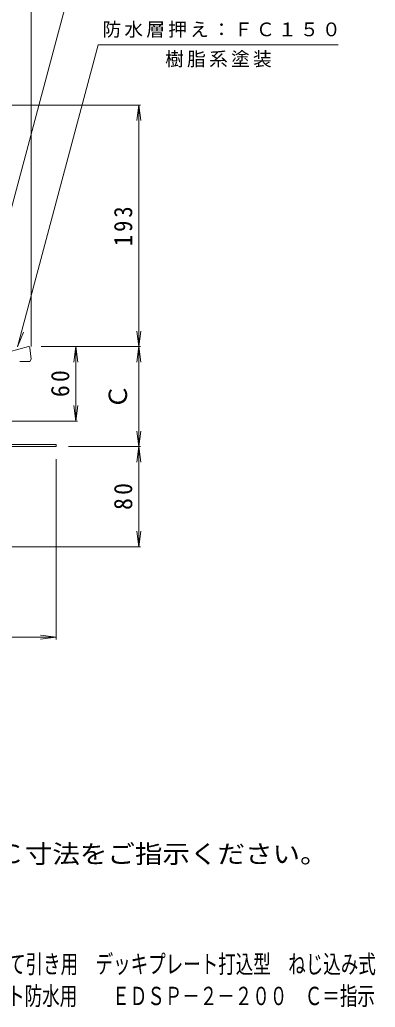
# Model space of a CAD drawing. Units: millimetres, scale not verified. Extents: x -469 to 381, y -580 to 651.
# Drawn here: x 97 to 381, y -580 to 209 of the extents above; entities that cross this region are included whole.
import ezdxf
from ezdxf.enums import TextEntityAlignment as Align

# ---------------------------------------------------------------- set-up
doc = ezdxf.new("R2010")
doc.units = ezdxf.units.MM
doc.header["$LTSCALE"] = 5
for name, color, linetype, lineweight in [('0-0_通り芯', 3, 'Continuous', 9), ('0-4_その他', 7, 'Continuous', 9), ('0-5_寸法', 7, 'Continuous', 9), ('0-A', 2, 'Continuous', 9)]:
    doc.layers.add(name, color=color, linetype=linetype, lineweight=lineweight)
doc.layers.add('F-4_F-4ﾚｲﾔ', color=6, linetype='Continuous')
doc.layers.add('F-5_F-5ﾚｲﾔ', color=2, linetype='Continuous')
doc.styles.add('ＭＳ ゴシック', font='')
doc.styles.get('ＭＳ ゴシック').set_extended_font_data('MS Gothic')

msp = doc.modelspace()

# ---------------------------------------------------------------- linework, layer by layer
at = {"layer": '0-0_通り芯'}
for p, q in [((88.2, -56.422), (103.779, -52.248)), ((104.869, -53.148), (105.779, -62.248)), ((105.779, -62.248), (104.779, -64.248)), ((96.779, -64.248), (104.779, -64.248))]:
    msp.add_line(p, q, dxfattribs=at)
msp.add_arc((103.874, -53.248), 1, 5.7108, 90, dxfattribs=at)
at = {"layer": '0-4_その他'}
for p, q in [((105.779, 241.149), (105.779, -52.248)), ((193.415, 140.809), (-64.221, 140.809)), ((191.915, 140.809), (190.283, 128.416)), ((191.915, -52.248), (191.915, 140.809)), ((191.915, 140.809), (193.547, 128.416)), ((191.915, -52.248), (190.283, -39.855)), ((191.915, -52.248), (193.547, -39.855)), ((193.415, -52.248), (113.779, -52.248)), ((141.56, -52.248), (139.928, -64.641)), ((141.56, -111.791), (141.56, -52.248)), ((141.56, -52.248), (143.191, -64.641)), ((191.915, -52.248), (190.283, -64.641)), ((191.915, -132.248), (191.915, -52.248)), ((191.915, -52.248), (193.547, -64.641)), ((141.56, -111.791), (139.928, -99.398)), ((141.56, -111.791), (143.191, -99.398)), ((143.06, -111.791), (54.819, -111.791)), ((191.915, -132.248), (190.283, -119.855)), ((191.915, -132.248), (193.547, -119.855)), ((193.415, -132.248), (135.779, -132.248)), ((191.915, -132.248), (190.283, -144.641)), ((191.915, -212.248), (191.915, -132.248)), ((191.915, -132.248), (193.547, -144.641)), ((125.779, -286.503), (125.779, -142.248)), ((191.915, -212.248), (190.283, -199.855)), ((191.915, -212.248), (193.547, -199.855)), ((193.415, -212.248), (61.779, -212.248)), ((125.779, -284.559), (113.386, -282.927)), ((-274.221, -284.559), (125.779, -284.559)), ((125.779, -284.559), (113.386, -286.19))]:
    msp.add_line(p, q, dxfattribs=at)
at = {"layer": '0-5_寸法'}
for p, q in [((62.779, -43.391), (141.045, 248.703)), ((94.889, -52.391), (159.544, 188.906)), ((159.544, 188.906), (351.418, 188.906)), ((94.889, -52.391), (99.672, -40.843))]:
    msp.add_line(p, q, dxfattribs=at)
at = {"layer": '0-A'}
for points in [[(125.779, -130.648), (45.779, -130.648), (45.779, -132.248)], [(125.779, -130.648), (125.779, -132.248), (47.379, -132.248)]]:
    msp.add_lwpolyline(points, dxfattribs=at)

# ---------------------------------------------------------------- texts
at = {"layer": '0-4_その他', "color": 2, "style": 'ＭＳ ゴシック'}
msp.add_text('Ｃ', height=14.66, rotation=90, dxfattribs=at).set_placement((186.915, -102.248), align=Align.BOTTOM_LEFT)
at = {"layer": '0-4_その他', "color": 2, "char_height": 14.66, "attachment_point": 7, "rotation": 90, "style": 'ＭＳ ゴシック'}
for s, insert in [('\\T1.27;\\W0.9;193', (186.915, 28.031)), ('\\T1.27;\\W0.95;60', (136.56, -92.644)), ('\\T1.27;\\W0.95;80', (186.915, -182.873))]:
    msp.add_mtext(s, dxfattribs=dict(at, insert=insert))
at = {"layer": '0-5_寸法', "char_height": 11, "attachment_point": 7, "style": 'ＭＳ ゴシック'}
for s, insert in [('\\T1.17;防水層押え：ＦＣ１５０', (162.768, 194.588)), ('\\T1.17;樹脂系塗装', (212.981, 170.875))]:
    msp.add_mtext(s, dxfattribs=dict(at, insert=insert))
at = {"layer": 'F-4_F-4ﾚｲﾔ', "style": 'ＭＳ ゴシック', "width": 0.7}
for s, p in [('鋳鉄製ルーフドレン\u3000たて引き用\u3000デッキプレート打込型\u3000ねじ込み式', (-66.518, -557.667)), ('アスファルト・シート防水用\u3000\u3000ＥＤＳＰ－２－２００\u3000Ｃ＝指示', (-39.267, -583.151))]:
    msp.add_text(s, height=14.66, dxfattribs=at).set_placement(p, align=Align.BOTTOM_LEFT)
at = {"layer": 'F-5_F-5ﾚｲﾔ', "style": 'ＭＳ ゴシック', "width": 1.1}
msp.add_text('※ご注文の際はＣ寸法をご指示ください。', height=14.66, dxfattribs=at).set_placement((-75.092, -469.604), align=Align.BOTTOM_LEFT)

doc.saveas('drawing.dxf')
